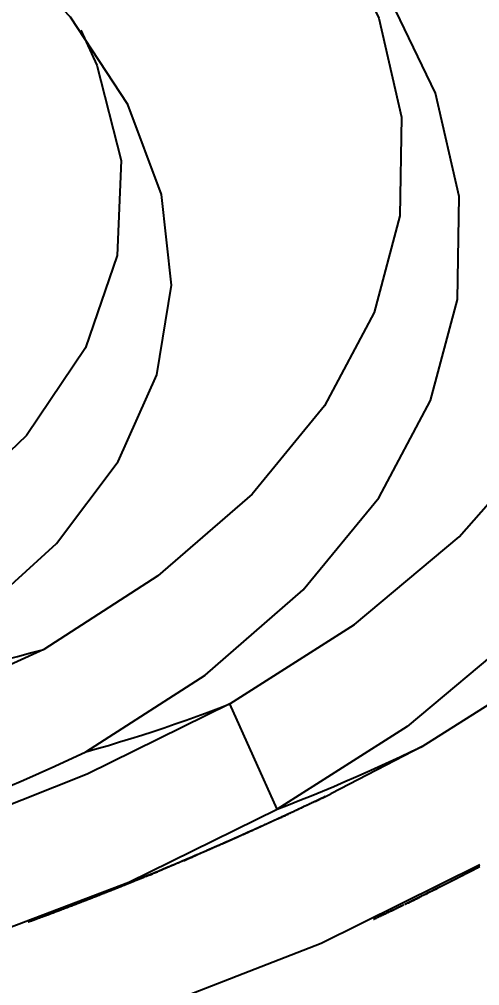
# Model space of a CAD drawing. Header units: millimetres. Extents: x 14 to 828, y 15 to 581.
# Drawn here: x 354.74 to 355.959, y 499.111 to 501.669 of the extents above; entities that cross this region are included whole.
import ezdxf

# ---------------------------------------------------------------- set-up
doc = ezdxf.new("R2010")
doc.units = ezdxf.units.MM
doc.header["$LTSCALE"] = 0.2
doc.layers.get('Defpoints').update_dxf_attribs({"color": 5})
doc.layers.add('1_シンボル', color=2, linetype='Continuous')
doc.layers.add('1_寸法', color=7, linetype='Continuous')
doc.styles.add('Dim', font='simplex.shx', dxfattribs={"width": 0.8, "bigfont": 'extfont2.shx'})
doc.dimstyles.new('1-1', dxfattribs={"dimtxt": 3, "dimasz": 0.75, "dimexe": 0, "dimexo": 1, "dimgap": 0.5, "dimtad": 1, "dimdec": 0, "dimtxsty": 'Dim', "dimblk": 'DOT', "dimcen": 2.5, "dimadec": 0, "dimazin": 0, "dimtfac": 1, "dimtdec": 0, "dimtix": 1, "dimtmove": 2, "dimatfit": 3, "dimldrblk": '引出', "dimfxl": 1, "dimlwd": -1, "dimlwe": -1, "dimarcsym": 0})

# ---------------------------------------------------------------- blocks, each defined once
blk = doc.blocks.new('_Dot')
at = {"color": 0, "linetype": 'ByBlock', "lineweight": -2}
blk.add_line((-0.5, 0), (-1, 0), dxfattribs=at)
at = {"color": 0, "linetype": 'ByBlock', "const_width": 0.5}
blk.add_lwpolyline([(-0.25, 0, 1), (0.25, 0, 1)], format="xyb", close=True, dxfattribs=at)
blk = doc.blocks.new('*D10')
at = {"layer": '1_寸法', "color": 0, "transparency": 16777216}
for p, q in [((354.6397, 526.9863), (382.6319, 526.9863)), ((382.6319, 526.2363), (382.6319, 496.8981)), ((366.5791, 496.1481), (382.6319, 496.1481))]:
    blk.add_line(p, q, dxfattribs=at)
at = {"layer": 'Defpoints', "color": 0, "transparency": 16777216}
for p in [(353.6397, 526.9863), (365.5791, 496.1481), (382.6319, 496.1481)]:
    blk.add_point(p, dxfattribs=at)
at = {"layer": '1_寸法', "color": 0, "transparency": 16777216, "xscale": 0.75, "yscale": 0.75, "zscale": 0.75}
for p, rotation in [((382.6319, 526.9863), 90), ((382.6319, 496.1481), 270)]:
    blk.add_blockref('_Dot', p, dxfattribs=dict(at, rotation=rotation))
at = {"layer": '1_寸法', "color": 0, "transparency": 16777216, "insert": (380.6319, 511.5672), "char_height": 3, "attachment_point": 5, "rotation": 90, "style": 'Dim'}
blk.add_mtext('118', dxfattribs=at)
blk = doc.blocks.new('引出')
at = {"color": 0, "linetype": 'ByBlock', "lineweight": -2}
for p, q in [((-3.8637, 1.0353), (0, 0)), ((0, 0), (-1, 0))]:
    blk.add_line(p, q, dxfattribs=at)

msp = doc.modelspace()

# ---------------------------------------------------------------- linework, layer by layer
at = {"layer": '1_シンボル', "color": 7}
for points in [[(354.342, 499.9005), (354.6172, 500.0803), (354.8388, 500.281), (355.0023, 500.4984), (355.1044, 500.7281), (355.1429, 500.9654), (355.1172, 501.2056), (355.0277, 501.4436), (354.8762, 501.6748), (354.6659, 501.8943), (354.401, 502.0977), (354.0869, 502.2809), (353.9094, 502.3655)], [(354.9165, 499.7296), (355.2321, 499.9331), (355.4922, 500.1587), (355.6924, 500.4025), (355.8292, 500.6603), (355.9004, 500.9277), (355.9047, 501.2002), (355.842, 501.4731), (355.7134, 501.7417), (355.521, 502.0014), (355.4426, 502.0859)], [(355.5255, 501.9963), (355.5686, 501.9291), (355.6919, 501.6718), (355.752, 501.4103), (355.7479, 501.1491), (355.6797, 500.8929), (355.5486, 500.6458), (355.3567, 500.4122), (355.1074, 500.196), (354.805, 500.0009)], [(354.9032, 501.6402), (354.9458, 501.5475), (355.0099, 501.2956), (354.9997, 501.0441), (354.9156, 500.7992), (354.7596, 500.5669), (354.5354, 500.3531), (354.2487, 500.1628)], [(349.3741, 499.4168), (349.8478, 499.2463), (350.3528, 499.1061), (350.8818, 498.9984), (351.427, 498.9246), (351.9806, 498.8858), (352.5343, 498.8827), (353.0802, 498.9151), (353.6102, 498.9828), (354.1167, 499.0846), (354.5923, 499.2192), (355.0301, 499.3844), (355.4235, 499.578), (355.2978, 499.8564), (355.6276, 500.0668), (355.9046, 500.2986), (356.1248, 500.5485)], [(356.0555, 500.0386), (355.767, 499.7971), (355.4235, 499.578), (355.4535, 499.5898), (355.4835, 499.6016), (355.5133, 499.6136), (355.5431, 499.6258), (355.5727, 499.6382), (355.6022, 499.6508), (355.6317, 499.6636), (355.6611, 499.6765), (355.6903, 499.6897), (355.7195, 499.7031), (355.7486, 499.7167), (355.7776, 499.7303), (355.8066, 499.744), (356.1615, 499.9683)], [(355.9593, 499.4306), (355.5393, 499.222), (355.0747, 499.0414), (354.5716, 498.8911), (354.0361, 498.773), (353.475, 498.6886), (352.8954, 498.6388), (352.3046, 498.6245), (351.71, 498.6456), (351.119, 498.702), (350.5391, 498.793), (349.9777, 498.9174), (349.4416, 499.0736), (348.9378, 499.2597), (348.4725, 499.4734), (348.6306, 499.785)], [(355.8066, 499.744), (355.5655, 499.6186)], [(355.5135, 499.5938), (355.5126, 499.5933), (355.5114, 499.5928), (355.5103, 499.5922), (355.5093, 499.5917), (355.5082, 499.5913), (355.5072, 499.5908), (355.5062, 499.5903), (355.5052, 499.5898), (355.5042, 499.5893), (355.5032, 499.5888), (355.5022, 499.5884), (355.5012, 499.5879), (355.5001, 499.5874), (355.4991, 499.5869), (355.4981, 499.5865), (355.4971, 499.586), (355.4961, 499.5855), (355.4951, 499.5851), (355.4942, 499.5846), (355.4932, 499.5841), (355.4922, 499.5837), (355.4912, 499.5832), (355.4902, 499.5827), (355.4892, 499.5823), (355.4882, 499.5818), (355.4872, 499.5813), (355.4862, 499.5809), (355.4852, 499.5804), (355.4842, 499.5799), (355.4832, 499.5795), (355.4822, 499.579), (355.4812, 499.5785), (355.4802, 499.5781), (355.4792, 499.5776), (355.4782, 499.5771), (355.4771, 499.5766), (355.4761, 499.5761), (355.475, 499.5756), (355.474, 499.5751)], [(355.5413, 499.607), (355.5394, 499.6061), (355.5384, 499.6057), (355.5375, 499.6052), (355.5365, 499.6047), (355.5356, 499.6043), (355.5347, 499.6038), (355.5338, 499.6034), (355.5328, 499.603), (355.5319, 499.6025), (355.531, 499.6021), (355.5301, 499.6016), (355.5292, 499.6012), (355.5282, 499.6008), (355.5273, 499.6003), (355.5264, 499.5999), (355.5255, 499.5994), (355.5246, 499.599), (355.5237, 499.5986), (355.5228, 499.5981), (355.5218, 499.5977), (355.5209, 499.5973), (355.52, 499.5968), (355.5191, 499.5964), (355.5182, 499.5959), (355.5172, 499.5955), (355.5163, 499.5951), (355.5154, 499.5946), (355.5144, 499.5942), (355.5135, 499.5937), (355.5125, 499.5933), (355.5116, 499.5928), (355.5106, 499.5924), (355.5096, 499.5919), (355.5087, 499.5914), (355.5077, 499.591), (355.5066, 499.5905), (355.5049, 499.5897)], [(355.55, 499.6111), (355.5457, 499.6091), (355.5305, 499.6018), (355.5176, 499.5957), (355.5146, 499.5943), (355.5137, 499.5939)], [(355.4636, 499.5703), (355.4626, 499.5698), (355.4615, 499.5693), (355.4604, 499.5688), (355.4593, 499.5683), (355.4583, 499.5678), (355.4572, 499.5673), (355.4562, 499.5668), (355.4551, 499.5663), (355.4541, 499.5659), (355.4531, 499.5654), (355.4521, 499.5649), (355.4511, 499.5644), (355.4501, 499.564), (355.4491, 499.5635), (355.4481, 499.5631), (355.4471, 499.5626), (355.4462, 499.5621), (355.4452, 499.5617), (355.4442, 499.5612), (355.4432, 499.5608), (355.4423, 499.5603), (355.4413, 499.5599), (355.4403, 499.5594), (355.4393, 499.559), (355.4383, 499.5585), (355.4374, 499.5581), (355.4364, 499.5576), (355.4354, 499.5572), (355.4344, 499.5567), (355.4334, 499.5562), (355.4324, 499.5558), (355.4314, 499.5553), (355.4304, 499.5549), (355.4294, 499.5544), (355.4284, 499.5539), (355.4274, 499.5535), (355.4264, 499.553), (355.4254, 499.5525), (355.4244, 499.5521), (355.4233, 499.5516), (355.4223, 499.5511)], [(355.4965, 499.5858), (355.494, 499.5846), (355.4914, 499.5834), (355.4889, 499.5822), (355.4864, 499.581), (355.484, 499.5798), (355.4816, 499.5787), (355.4793, 499.5776), (355.477, 499.5765), (355.4747, 499.5755), (355.4725, 499.5744), (355.4703, 499.5734), (355.4681, 499.5724), (355.4659, 499.5713), (355.4638, 499.5703), (355.4616, 499.5693), (355.4595, 499.5683), (355.4574, 499.5674), (355.4553, 499.5664), (355.4532, 499.5654), (355.451, 499.5644), (355.4489, 499.5634), (355.4468, 499.5624), (355.4446, 499.5614), (355.4424, 499.5604), (355.4402, 499.5594), (355.438, 499.5584), (355.4358, 499.5574), (355.4335, 499.5563), (355.4312, 499.5552), (355.4288, 499.5542), (355.4262, 499.553), (355.4282, 499.5539), (355.4305, 499.5549), (355.4328, 499.556), (355.4351, 499.5571), (355.4375, 499.5582), (355.4399, 499.5593), (355.4422, 499.5604), (355.4447, 499.5615), (355.4471, 499.5627), (355.4495, 499.5638), (355.452, 499.5649)], [(355.5039, 499.5892), (355.503, 499.5888), (355.502, 499.5883), (355.501, 499.5879), (355.5001, 499.5874), (355.4992, 499.587), (355.4983, 499.5866), (355.4974, 499.5861), (355.4965, 499.5857), (355.4947, 499.5848), (355.4929, 499.584), (355.4911, 499.5832), (355.4893, 499.5823), (355.4875, 499.5815), (355.4858, 499.5806), (355.484, 499.5798), (355.4822, 499.579), (355.4805, 499.5782), (355.4787, 499.5773), (355.4769, 499.5765), (355.4751, 499.5757), (355.4733, 499.5748), (355.4724, 499.5744), (355.4715, 499.574), (355.4706, 499.5735), (355.4696, 499.5731), (355.4687, 499.5727), (355.4677, 499.5722), (355.4668, 499.5718)], [(355.4055, 499.5434), (355.4045, 499.5429), (355.4032, 499.5423), (355.4019, 499.5417), (355.4006, 499.5411), (355.3993, 499.5406), (355.3981, 499.54), (355.3968, 499.5394), (355.3956, 499.5389), (355.3944, 499.5383), (355.3932, 499.5377), (355.392, 499.5372), (355.3908, 499.5366), (355.3896, 499.5361), (355.3884, 499.5356), (355.3873, 499.535), (355.3861, 499.5345), (355.3849, 499.534), (355.3837, 499.5334), (355.3825, 499.5329), (355.3814, 499.5323), (355.3802, 499.5318), (355.379, 499.5313), (355.3778, 499.5307), (355.3766, 499.5302), (355.3754, 499.5296), (355.3742, 499.5291), (355.373, 499.5285), (355.3718, 499.528), (355.3706, 499.5274), (355.3694, 499.5269), (355.3682, 499.5263), (355.3669, 499.5258), (355.3657, 499.5252), (355.3645, 499.5247), (355.3633, 499.5241), (355.362, 499.5236), (355.3608, 499.523), (355.3595, 499.5224), (355.3584, 499.5219)], [(355.4169, 499.5486), (355.4159, 499.5481), (355.4146, 499.5476), (355.4135, 499.547), (355.4123, 499.5465), (355.4111, 499.546), (355.41, 499.5454), (355.4089, 499.5449), (355.4077, 499.5444), (355.4066, 499.5439), (355.4055, 499.5434), (355.4045, 499.5429), (355.4034, 499.5424), (355.4023, 499.5419), (355.4012, 499.5414), (355.4002, 499.5409), (355.3991, 499.5405), (355.3981, 499.54), (355.397, 499.5395), (355.396, 499.539), (355.3949, 499.5385), (355.3939, 499.5381), (355.3928, 499.5376), (355.3918, 499.5371), (355.3908, 499.5366), (355.3897, 499.5362), (355.3886, 499.5357), (355.3876, 499.5352), (355.3865, 499.5347), (355.3855, 499.5342), (355.3844, 499.5337), (355.3833, 499.5332), (355.3822, 499.5327), (355.3811, 499.5323), (355.38, 499.5318), (355.3789, 499.5312), (355.3777, 499.5307), (355.3767, 499.5302)], [(355.4478, 499.5629), (355.4, 499.5409), (355.3836, 499.5334), (355.3812, 499.5323)], [(355.452, 499.5649), (355.451, 499.5644), (355.45, 499.564), (355.449, 499.5635), (355.448, 499.563), (355.4471, 499.5626), (355.4461, 499.5621), (355.4451, 499.5617), (355.4442, 499.5612), (355.4432, 499.5608), (355.4423, 499.5603), (355.4413, 499.5599), (355.4404, 499.5595), (355.4395, 499.559), (355.4385, 499.5586), (355.4376, 499.5582), (355.4367, 499.5577), (355.4357, 499.5573), (355.4348, 499.5569), (355.4339, 499.5565), (355.433, 499.556), (355.432, 499.5556), (355.4311, 499.5552), (355.4302, 499.5547), (355.4293, 499.5543), (355.4283, 499.5539), (355.4274, 499.5535), (355.4265, 499.553), (355.4256, 499.5526), (355.4246, 499.5522), (355.4237, 499.5517), (355.4228, 499.5513), (355.4218, 499.5509), (355.4209, 499.5504), (355.4199, 499.55), (355.4189, 499.5496), (355.418, 499.5491), (355.417, 499.5487), (355.416, 499.5482), (355.415, 499.5477)], [(355.3484, 499.5175), (355.3466, 499.5167), (355.3447, 499.5158), (355.3429, 499.515), (355.3411, 499.5142), (355.3394, 499.5134), (355.3377, 499.5126), (355.336, 499.5119), (355.3344, 499.5111), (355.3328, 499.5104), (355.3311, 499.5097), (355.3295, 499.5089), (355.3278, 499.5082), (355.3262, 499.5074), (355.3245, 499.5067), (355.3228, 499.5059), (355.3211, 499.5052), (355.3194, 499.5044), (355.3177, 499.5036), (355.3159, 499.5029), (355.3142, 499.5021), (355.3125, 499.5013), (355.3107, 499.5005), (355.309, 499.4998), (355.3072, 499.499), (355.3055, 499.4982), (355.3037, 499.4974), (355.302, 499.4966), (355.3002, 499.4959), (355.2984, 499.4951), (355.2967, 499.4943), (355.2949, 499.4935), (355.2931, 499.4927), (355.2914, 499.492), (355.2896, 499.4912), (355.2878, 499.4904), (355.286, 499.4896), (355.2842, 499.4888), (355.2823, 499.488), (355.2805, 499.4872)], [(355.3549, 499.5204), (355.3528, 499.5195), (355.3507, 499.5185), (355.3487, 499.5176), (355.3466, 499.5166), (355.3446, 499.5157), (355.3427, 499.5148), (355.3407, 499.514), (355.3388, 499.5131), (355.3369, 499.5122), (355.335, 499.5114), (355.3332, 499.5106), (355.3313, 499.5097), (355.3295, 499.5089), (355.3277, 499.5081), (355.3259, 499.5073), (355.3241, 499.5065), (355.3223, 499.5057), (355.3205, 499.5049), (355.3187, 499.5041), (355.317, 499.5033), (355.3152, 499.5025), (355.3134, 499.5017), (355.3116, 499.5009), (355.3098, 499.5001), (355.308, 499.4993), (355.3062, 499.4985), (355.3043, 499.4977), (355.3025, 499.4969), (355.3006, 499.4961), (355.2988, 499.4953), (355.2969, 499.4944), (355.295, 499.4936), (355.2931, 499.4928), (355.2912, 499.4919), (355.2893, 499.4911), (355.2873, 499.4902), (355.2854, 499.4894), (355.2834, 499.4885), (355.2814, 499.4877)], [(355.3637, 499.5243), (355.3624, 499.5237), (355.361, 499.5231), (355.3596, 499.5225), (355.3581, 499.5218), (355.3567, 499.5212), (355.3553, 499.5205), (355.354, 499.5199), (355.3526, 499.5193), (355.3512, 499.5187), (355.3499, 499.5181), (355.3485, 499.5175), (355.3472, 499.5168), (355.3458, 499.5162), (355.3445, 499.5156), (355.3432, 499.515), (355.3418, 499.5144), (355.3405, 499.5138), (355.3392, 499.5133), (355.3379, 499.5127), (355.3365, 499.5121), (355.3352, 499.5115), (355.3339, 499.5109), (355.3326, 499.5103), (355.3312, 499.5097), (355.3299, 499.5091), (355.3286, 499.5085), (355.3272, 499.5079), (355.3259, 499.5073), (355.3245, 499.5067), (355.3232, 499.5061), (355.3218, 499.5055), (355.3204, 499.5049), (355.3191, 499.5043), (355.3177, 499.5037), (355.3163, 499.5031), (355.3149, 499.5024), (355.3136, 499.5019)], [(355.397, 499.5395), (355.3951, 499.5387), (355.3933, 499.5378), (355.3916, 499.537), (355.3899, 499.5363), (355.3883, 499.5355), (355.3866, 499.5348), (355.385, 499.534), (355.3833, 499.5332), (355.3816, 499.5325), (355.38, 499.5317), (355.3783, 499.5309), (355.3766, 499.5302), (355.3749, 499.5294), (355.3733, 499.5286), (355.3716, 499.5279), (355.3699, 499.5271), (355.3682, 499.5264), (355.3665, 499.5256), (355.3649, 499.5248), (355.3632, 499.5241), (355.3615, 499.5233), (355.3598, 499.5226), (355.3582, 499.5218), (355.3565, 499.521), (355.3548, 499.5203), (355.3531, 499.5195), (355.3515, 499.5188), (355.3498, 499.518), (355.3481, 499.5173), (355.3464, 499.5165), (355.3447, 499.5158), (355.3431, 499.515), (355.3414, 499.5143), (355.3397, 499.5135), (355.338, 499.5127), (355.3362, 499.512), (355.3345, 499.5112), (355.3328, 499.5104), (355.331, 499.5096), (355.3292, 499.5088), (355.3274, 499.508)], [(355.3155, 499.5027), (355.3133, 499.5017), (355.3112, 499.5008), (355.3091, 499.4998), (355.307, 499.4989), (355.305, 499.498), (355.3031, 499.4971), (355.3011, 499.4963), (355.2991, 499.4954), (355.2971, 499.4945), (355.2952, 499.4936), (355.2932, 499.4927), (355.2912, 499.4919), (355.2892, 499.491), (355.2872, 499.4901), (355.2853, 499.4892), (355.2833, 499.4884), (355.2813, 499.4875), (355.2793, 499.4866), (355.2773, 499.4857), (355.2753, 499.4849), (355.2733, 499.484), (355.2713, 499.4831), (355.2693, 499.4822), (355.2673, 499.4814), (355.2653, 499.4805), (355.2633, 499.4796), (355.2613, 499.4787), (355.2593, 499.4779), (355.2573, 499.477), (355.2553, 499.4761), (355.2532, 499.4752), (355.2512, 499.4744), (355.2492, 499.4735), (355.2472, 499.4726), (355.2452, 499.4717), (355.2431, 499.4709), (355.2411, 499.47), (355.239, 499.4691), (355.2368, 499.4682)], [(355.3043, 499.4977), (355.303, 499.4972), (355.3017, 499.4966), (355.3004, 499.496), (355.2992, 499.4955), (355.298, 499.4949), (355.2968, 499.4944), (355.2956, 499.4939), (355.2945, 499.4934), (355.2933, 499.4928), (355.2921, 499.4923), (355.291, 499.4918), (355.2898, 499.4913), (355.2886, 499.4908), (355.2874, 499.4902), (355.2863, 499.4897), (355.2851, 499.4892), (355.2839, 499.4887), (355.2827, 499.4881), (355.2815, 499.4876), (355.2803, 499.4871), (355.2791, 499.4865), (355.2779, 499.486), (355.2767, 499.4855), (355.2755, 499.4849), (355.2743, 499.4844), (355.2731, 499.4839), (355.2719, 499.4834), (355.2706, 499.4828), (355.2694, 499.4823), (355.2682, 499.4817), (355.267, 499.4812), (355.2658, 499.4807), (355.2646, 499.4801), (355.2633, 499.4796), (355.2621, 499.4791), (355.2608, 499.4785), (355.2595, 499.478), (355.2582, 499.4774), (355.257, 499.4768)], [(355.2484, 499.4732), (355.2461, 499.4721), (355.2438, 499.4711), (355.2415, 499.4701), (355.2393, 499.4692), (355.2371, 499.4682), (355.2349, 499.4672), (355.2327, 499.4663), (355.2306, 499.4653), (355.2284, 499.4644), (355.2262, 499.4634), (355.224, 499.4625), (355.2219, 499.4615), (355.2197, 499.4606), (355.2175, 499.4597), (355.2153, 499.4587), (355.2132, 499.4578), (355.211, 499.4568), (355.2088, 499.4559), (355.2066, 499.455), (355.2044, 499.454), (355.2022, 499.4531), (355.2001, 499.4522), (355.1979, 499.4512), (355.1957, 499.4503), (355.1935, 499.4493), (355.1912, 499.4484), (355.189, 499.4474), (355.1868, 499.4465), (355.1846, 499.4455), (355.1823, 499.4446), (355.1801, 499.4436), (355.1778, 499.4427), (355.1757, 499.4418), (355.1774, 499.4425), (355.1791, 499.4432), (355.1809, 499.444), (355.1828, 499.4448), (355.1847, 499.4456), (355.1867, 499.4464), (355.1887, 499.4473), (355.1909, 499.4482), (355.193, 499.4491), (355.1953, 499.4501), (355.1976, 499.4511), (355.2001, 499.4522), (355.2025, 499.4532), (355.2051, 499.4544), (355.2077, 499.4555)], [(355.2561, 499.4765), (355.255, 499.476), (355.2539, 499.4755), (355.2527, 499.475), (355.2516, 499.4745), (355.2505, 499.474), (355.2494, 499.4735), (355.2484, 499.4731), (355.2473, 499.4726), (355.2462, 499.4721), (355.2451, 499.4716), (355.244, 499.4712), (355.243, 499.4707), (355.2419, 499.4702), (355.2408, 499.4698), (355.2398, 499.4693), (355.2387, 499.4689), (355.2377, 499.4684), (355.2366, 499.4679), (355.2355, 499.4675), (355.2345, 499.467), (355.2334, 499.4666), (355.2324, 499.4661), (355.2313, 499.4656), (355.2302, 499.4652), (355.2292, 499.4647), (355.2281, 499.4642), (355.227, 499.4638), (355.2259, 499.4633), (355.2249, 499.4629), (355.2238, 499.4624), (355.2227, 499.4619), (355.2216, 499.4614), (355.2205, 499.461), (355.2194, 499.4605), (355.2183, 499.46), (355.2171, 499.4595), (355.216, 499.459), (355.2148, 499.4585), (355.2137, 499.4581)], [(355.2627, 499.4793), (355.2618, 499.4789), (355.2607, 499.4785), (355.2597, 499.478), (355.2586, 499.4776), (355.2576, 499.4771), (355.2567, 499.4767), (355.2557, 499.4762), (355.2547, 499.4758), (355.2537, 499.4754), (355.2527, 499.475), (355.2517, 499.4745), (355.2508, 499.4741), (355.2498, 499.4737), (355.2488, 499.4733), (355.2479, 499.4728), (355.2469, 499.4724), (355.2459, 499.472), (355.245, 499.4716), (355.244, 499.4712), (355.2431, 499.4708), (355.2421, 499.4703), (355.2412, 499.4699), (355.2402, 499.4695), (355.2393, 499.4691), (355.2383, 499.4687), (355.2373, 499.4683), (355.2364, 499.4679), (355.2354, 499.4674), (355.2345, 499.467), (355.2335, 499.4666), (355.2325, 499.4662), (355.2316, 499.4658), (355.2306, 499.4653), (355.2296, 499.4649), (355.2286, 499.4645), (355.2276, 499.4641), (355.2266, 499.4636), (355.2256, 499.4632), (355.2246, 499.4627)], [(355.2681, 499.4817), (355.2667, 499.4811), (355.2657, 499.4806), (355.2647, 499.4802), (355.2637, 499.4798), (355.2627, 499.4793), (355.2617, 499.4789), (355.2607, 499.4785), (355.2597, 499.478), (355.2587, 499.4776), (355.2577, 499.4771)], [(355.2026, 499.4533), (355.2006, 499.4525), (355.1988, 499.4517), (355.1969, 499.4509), (355.1951, 499.4501), (355.1932, 499.4493), (355.1914, 499.4485), (355.1896, 499.4477), (355.1878, 499.4469), (355.186, 499.4462), (355.1842, 499.4454), (355.1824, 499.4446), (355.1806, 499.4439), (355.1788, 499.4431), (355.177, 499.4423), (355.1753, 499.4416), (355.1735, 499.4408), (355.1717, 499.44), (355.1699, 499.4393), (355.1681, 499.4385), (355.1663, 499.4377), (355.1645, 499.437), (355.1627, 499.4362), (355.1609, 499.4354), (355.1591, 499.4347), (355.1573, 499.4339), (355.1555, 499.4332), (355.1537, 499.4324), (355.1518, 499.4316), (355.15, 499.4309), (355.1482, 499.4301), (355.1464, 499.4293), (355.1446, 499.4286), (355.1427, 499.4278), (355.1409, 499.427), (355.1391, 499.4263), (355.1372, 499.4255), (355.1354, 499.4247), (355.1335, 499.424), (355.1317, 499.4232), (355.1298, 499.4224), (355.1279, 499.4216), (355.126, 499.4208), (355.124, 499.42)], [(355.213, 499.4578), (355.2107, 499.4568), (355.2085, 499.4558), (355.2063, 499.4549), (355.2042, 499.454), (355.2021, 499.453), (355.1999, 499.4521), (355.1978, 499.4512), (355.1957, 499.4503), (355.1936, 499.4494), (355.1914, 499.4485), (355.1893, 499.4476), (355.1872, 499.4466), (355.1851, 499.4457), (355.183, 499.4448), (355.1809, 499.4439), (355.1788, 499.443), (355.1767, 499.4421), (355.1745, 499.4412), (355.1725, 499.4403), (355.1704, 499.4395), (355.1683, 499.4386), (355.1662, 499.4377), (355.1641, 499.4368), (355.162, 499.4359), (355.1599, 499.435), (355.1578, 499.4341), (355.1557, 499.4332), (355.1536, 499.4324), (355.1514, 499.4315), (355.1493, 499.4306), (355.1472, 499.4297), (355.1451, 499.4288), (355.1429, 499.4279), (355.1408, 499.427), (355.1387, 499.4261), (355.1365, 499.4252), (355.1343, 499.4243), (355.1321, 499.4234), (355.1299, 499.4225)], [(355.212, 499.4573), (355.2109, 499.4568), (355.2098, 499.4564), (355.2087, 499.4559), (355.2076, 499.4554), (355.2066, 499.455), (355.2055, 499.4545), (355.2045, 499.4541), (355.2034, 499.4536), (355.2024, 499.4532), (355.2014, 499.4527), (355.2003, 499.4523), (355.1993, 499.4518), (355.1983, 499.4514), (355.1973, 499.451), (355.1962, 499.4505), (355.1952, 499.4501), (355.1942, 499.4496), (355.1931, 499.4492), (355.1921, 499.4487), (355.1911, 499.4483), (355.19, 499.4479), (355.189, 499.4474), (355.188, 499.447), (355.1869, 499.4465), (355.1859, 499.4461), (355.1848, 499.4456), (355.1838, 499.4452), (355.1827, 499.4447), (355.1817, 499.4443), (355.1806, 499.4438), (355.1795, 499.4434), (355.1785, 499.4429), (355.1774, 499.4425), (355.1763, 499.442), (355.1752, 499.4416), (355.1741, 499.4411), (355.173, 499.4406)], [(355.2241, 499.4625), (355.2228, 499.462), (355.2219, 499.4616), (355.2209, 499.4612), (355.2196, 499.4606), (355.2182, 499.46), (355.2169, 499.4594), (355.2156, 499.4589), (355.2143, 499.4583), (355.213, 499.4577), (355.2117, 499.4572), (355.2104, 499.4566), (355.209, 499.456), (355.2077, 499.4555)], [(355.1086, 499.4135), (355.1076, 499.4131), (355.1063, 499.4125), (355.105, 499.412), (355.1037, 499.4115), (355.1025, 499.4109), (355.1012, 499.4104), (355.1, 499.4099), (355.0988, 499.4094), (355.0976, 499.4089), (355.0964, 499.4084), (355.0952, 499.4079), (355.094, 499.4074), (355.0928, 499.4069), (355.0916, 499.4064), (355.0904, 499.406), (355.0892, 499.4055), (355.088, 499.405), (355.0868, 499.4045), (355.0856, 499.404), (355.0844, 499.4035), (355.0832, 499.403), (355.082, 499.4025), (355.0808, 499.402), (355.0796, 499.4015), (355.0784, 499.401), (355.0772, 499.4005), (355.076, 499.4), (355.0747, 499.3995), (355.0735, 499.399), (355.0723, 499.3985), (355.071, 499.398), (355.0698, 499.3975), (355.0685, 499.397), (355.0672, 499.3964), (355.066, 499.3959), (355.0647, 499.3954), (355.0635, 499.3949)], [(355.1525, 499.4319), (355.1501, 499.4309), (355.1478, 499.43), (355.1456, 499.429), (355.1433, 499.4281), (355.1411, 499.4271), (355.1389, 499.4262), (355.1367, 499.4252), (355.1345, 499.4243), (355.1322, 499.4234), (355.13, 499.4224), (355.1278, 499.4215), (355.1256, 499.4206), (355.1234, 499.4197), (355.1212, 499.4188), (355.119, 499.4178), (355.1168, 499.4169), (355.1146, 499.416), (355.1125, 499.4151), (355.1103, 499.4142), (355.1081, 499.4133), (355.1059, 499.4124), (355.1037, 499.4114), (355.1015, 499.4105), (355.0992, 499.4096), (355.097, 499.4087), (355.0948, 499.4078), (355.0926, 499.4069), (355.0904, 499.406), (355.0881, 499.405), (355.0859, 499.4041), (355.0836, 499.4032), (355.0813, 499.4023), (355.079, 499.4013), (355.0773, 499.4006), (355.0792, 499.4014), (355.081, 499.4021), (355.0829, 499.4029), (355.0849, 499.4037), (355.0869, 499.4045), (355.089, 499.4054), (355.0911, 499.4063), (355.0933, 499.4072), (355.0957, 499.4081), (355.0981, 499.4092), (355.1006, 499.4102), (355.1032, 499.4113), (355.1058, 499.4124), (355.1084, 499.4135)], [(355.1161, 499.4166), (355.1151, 499.4162), (355.114, 499.4158), (355.1129, 499.4153), (355.1118, 499.4148), (355.1107, 499.4144), (355.1095, 499.4139), (355.1085, 499.4134)], [(355.1549, 499.4329), (355.1538, 499.4325), (355.1527, 499.432), (355.1517, 499.4316), (355.1506, 499.4311), (355.1496, 499.4307), (355.1485, 499.4302), (355.1475, 499.4298), (355.1465, 499.4294), (355.1454, 499.4289), (355.1444, 499.4285), (355.1434, 499.4281), (355.1424, 499.4276), (355.1414, 499.4272), (355.1404, 499.4268), (355.1393, 499.4264), (355.1383, 499.4259), (355.1373, 499.4255), (355.1363, 499.4251), (355.1353, 499.4247), (355.1343, 499.4242), (355.1333, 499.4238), (355.1323, 499.4234), (355.1313, 499.423), (355.1303, 499.4225), (355.1293, 499.4221), (355.1282, 499.4217), (355.1272, 499.4213), (355.1262, 499.4209), (355.1252, 499.4204), (355.1242, 499.42), (355.1232, 499.4196), (355.1221, 499.4191), (355.1211, 499.4187), (355.1201, 499.4183), (355.119, 499.4179), (355.118, 499.4174), (355.1169, 499.417), (355.1158, 499.4165), (355.1148, 499.4161)], [(355.1665, 499.4378), (355.1654, 499.4374), (355.1641, 499.4368), (355.1629, 499.4363), (355.1617, 499.4358), (355.1605, 499.4353), (355.1594, 499.4348), (355.1582, 499.4343), (355.1571, 499.4338), (355.1559, 499.4334), (355.1548, 499.4329), (355.1536, 499.4324), (355.1525, 499.4319), (355.1513, 499.4314), (355.1502, 499.4309), (355.1491, 499.4305), (355.1479, 499.43), (355.1468, 499.4295), (355.1457, 499.429), (355.1446, 499.4286), (355.1434, 499.4281), (355.1423, 499.4276), (355.1412, 499.4271), (355.1401, 499.4267), (355.139, 499.4262), (355.1379, 499.4257), (355.1367, 499.4253), (355.1356, 499.4248), (355.1345, 499.4243), (355.1334, 499.4239), (355.1323, 499.4234), (355.1312, 499.4229), (355.13, 499.4225), (355.1289, 499.422), (355.1278, 499.4215), (355.1266, 499.421), (355.1255, 499.4205), (355.1243, 499.4201), (355.1231, 499.4196), (355.1219, 499.4191)], [(355.9437, 499.4174), (355.9425, 499.4167), (355.9413, 499.4161), (355.94, 499.4154), (355.9388, 499.4148), (355.9377, 499.4142), (355.9366, 499.4136), (355.9355, 499.4131), (355.9344, 499.4125), (355.9333, 499.412), (355.9322, 499.4114), (355.9312, 499.4109), (355.9302, 499.4104), (355.9291, 499.4098), (355.9281, 499.4093), (355.9271, 499.4088), (355.9261, 499.4082), (355.925, 499.4077), (355.924, 499.4072), (355.9229, 499.4066), (355.9218, 499.4061), (355.9207, 499.4055), (355.9197, 499.405), (355.9186, 499.4044), (355.9175, 499.4038), (355.9163, 499.4033), (355.9152, 499.4027), (355.9141, 499.4021), (355.913, 499.4015), (355.9118, 499.401), (355.9107, 499.4004), (355.9095, 499.3998), (355.9084, 499.3992), (355.9072, 499.3986), (355.9061, 499.398), (355.9049, 499.3974), (355.9037, 499.3968), (355.9025, 499.3962)], [(355.9554, 499.4234), (355.9533, 499.4222), (355.9511, 499.4211), (355.9491, 499.4201), (355.947, 499.419), (355.9451, 499.418), (355.9431, 499.417), (355.9411, 499.4159), (355.9391, 499.4149), (355.9371, 499.4139), (355.9351, 499.4129), (355.9332, 499.4119), (355.9312, 499.4109), (355.9292, 499.4099), (355.9273, 499.4089), (355.9253, 499.4078), (355.9233, 499.4068), (355.9213, 499.4058), (355.9194, 499.4048), (355.9174, 499.4038), (355.9155, 499.4028), (355.9135, 499.4018), (355.9115, 499.4008), (355.9096, 499.3998)], [(355.9581, 499.4247), (355.9565, 499.4239), (355.9555, 499.4234), (355.9546, 499.4229), (355.9528, 499.422), (355.9511, 499.4211), (355.9494, 499.4202), (355.9477, 499.4193), (355.946, 499.4185), (355.9443, 499.4176), (355.9426, 499.4167), (355.941, 499.4159), (355.9393, 499.415), (355.9376, 499.4142), (355.9359, 499.4133), (355.9343, 499.4124), (355.9326, 499.4116), (355.9309, 499.4107), (355.9292, 499.4098), (355.9274, 499.4089), (355.9265, 499.4085), (355.9247, 499.4076)], [(355.9598, 499.4256), (355.9588, 499.4251), (355.9579, 499.4246), (355.9569, 499.4241), (355.9559, 499.4236), (355.9548, 499.423), (355.953, 499.4221)], [(355.067, 499.3964), (355.0657, 499.3958), (355.0643, 499.3952), (355.0629, 499.3946), (355.0615, 499.3941), (355.0601, 499.3935), (355.0587, 499.3929), (355.0574, 499.3924), (355.0561, 499.3918), (355.0547, 499.3913), (355.0534, 499.3908), (355.0521, 499.3902), (355.0508, 499.3897), (355.0496, 499.3892), (355.0483, 499.3887), (355.047, 499.3881), (355.0457, 499.3876), (355.0445, 499.3871), (355.0432, 499.3866), (355.0419, 499.3861), (355.0407, 499.3856), (355.0394, 499.385), (355.0381, 499.3845), (355.0369, 499.384), (355.0356, 499.3835), (355.0343, 499.383), (355.033, 499.3825), (355.0317, 499.3819), (355.0304, 499.3814), (355.0291, 499.3809), (355.0278, 499.3803), (355.0264, 499.3798), (355.0251, 499.3793), (355.0237, 499.3787), (355.0224, 499.3782), (355.021, 499.3776), (355.0196, 499.377), (355.0184, 499.3766)], [(355.1008, 499.4103), (355.0987, 499.4095), (355.0966, 499.4086), (355.0946, 499.4078), (355.0926, 499.4069), (355.0906, 499.4061), (355.0887, 499.4053), (355.0867, 499.4045), (355.0847, 499.4036), (355.0827, 499.4028), (355.0808, 499.402), (355.0788, 499.4012), (355.0768, 499.4004), (355.0748, 499.3995), (355.0729, 499.3987), (355.0709, 499.3979), (355.0689, 499.3971), (355.067, 499.3963), (355.065, 499.3955), (355.063, 499.3947), (355.0611, 499.3939), (355.0591, 499.3931), (355.0571, 499.3923), (355.0551, 499.3915), (355.0532, 499.3907), (355.0512, 499.3898), (355.0492, 499.389), (355.0472, 499.3882), (355.0453, 499.3874), (355.0433, 499.3866), (355.0413, 499.3858), (355.0393, 499.385), (355.0373, 499.3842), (355.0353, 499.3834), (355.0333, 499.3826), (355.0313, 499.3818), (355.0293, 499.381), (355.0273, 499.3802), (355.0253, 499.3794), (355.0232, 499.3785), (355.0211, 499.3777), (355.019, 499.3768)], [(355.106, 499.4125), (355.1036, 499.4115), (355.1013, 499.4105), (355.099, 499.4095), (355.0967, 499.4086), (355.0945, 499.4077), (355.0922, 499.4067), (355.09, 499.4058), (355.0878, 499.4049), (355.0856, 499.4039), (355.0833, 499.403), (355.0811, 499.4021), (355.0789, 499.4012), (355.0767, 499.4003), (355.0745, 499.3994), (355.0723, 499.3985), (355.07, 499.3976), (355.0678, 499.3966), (355.0656, 499.3957), (355.0634, 499.3948), (355.0611, 499.3939), (355.0589, 499.393), (355.0567, 499.3921), (355.0544, 499.3912), (355.0522, 499.3903), (355.0499, 499.3894)], [(355.8987, 499.3943), (355.8969, 499.3934), (355.896, 499.3929), (355.8951, 499.3925), (355.8942, 499.392), (355.8924, 499.3911), (355.8907, 499.3902), (355.8889, 499.3893), (355.8872, 499.3884), (355.8855, 499.3876), (355.8837, 499.3867), (355.882, 499.3858), (355.8803, 499.3849), (355.8786, 499.3841), (355.8768, 499.3832), (355.8751, 499.3823), (355.8734, 499.3814), (355.8716, 499.3806), (355.8698, 499.3797), (355.8689, 499.3792), (355.868, 499.3787), (355.8671, 499.3783), (355.8662, 499.3778), (355.8652, 499.3773), (355.8643, 499.3769), (355.8625, 499.376)], [(355.9096, 499.3998), (355.9086, 499.3993), (355.9072, 499.3986), (355.9058, 499.3979), (355.9045, 499.3972), (355.9032, 499.3965), (355.9019, 499.3959), (355.9006, 499.3952), (355.8993, 499.3946), (355.8981, 499.3939), (355.8968, 499.3933), (355.8956, 499.3927), (355.8943, 499.3921), (355.8931, 499.3914), (355.8919, 499.3908), (355.8906, 499.3902), (355.8894, 499.3895), (355.8881, 499.3889), (355.8868, 499.3883), (355.8856, 499.3876), (355.8843, 499.387), (355.883, 499.3863), (355.8817, 499.3857), (355.8804, 499.385)], [(355.0122, 499.3741), (355.011, 499.3736), (355.0096, 499.373), (355.0082, 499.3725), (355.0069, 499.3719), (355.0056, 499.3714), (355.0043, 499.3709), (355.003, 499.3704), (355.0017, 499.3698), (355.0004, 499.3693), (354.9991, 499.3688), (354.9979, 499.3683), (354.9966, 499.3678), (354.9953, 499.3673), (354.9941, 499.3668), (354.9928, 499.3663), (354.9915, 499.3658), (354.9903, 499.3653), (354.989, 499.3648), (354.9878, 499.3643), (354.9865, 499.3638), (354.9852, 499.3633), (354.984, 499.3627), (354.9827, 499.3622), (354.9814, 499.3617), (354.9802, 499.3612), (354.9789, 499.3607), (354.9776, 499.3602), (354.9763, 499.3597), (354.975, 499.3592), (354.9738, 499.3587), (354.9725, 499.3582), (354.9712, 499.3577), (354.9699, 499.3572), (354.9685, 499.3566), (354.9672, 499.3561), (354.9658, 499.3555), (354.9647, 499.3551)], [(355.0433, 499.3867), (355.0415, 499.3859), (355.0395, 499.3851), (355.0376, 499.3844), (355.0357, 499.3836), (355.0339, 499.3828), (355.032, 499.3821), (355.0302, 499.3813), (355.0284, 499.3806), (355.0266, 499.3799), (355.0248, 499.3791), (355.023, 499.3784), (355.0213, 499.3777), (355.0195, 499.377), (355.0177, 499.3763), (355.016, 499.3756), (355.0142, 499.3749), (355.0125, 499.3742), (355.0107, 499.3735), (355.009, 499.3727), (355.0072, 499.372), (355.0054, 499.3713), (355.0037, 499.3706), (355.0019, 499.3699), (355.0001, 499.3692), (354.9983, 499.3685), (354.9965, 499.3678), (354.9947, 499.367), (354.9929, 499.3663), (354.9911, 499.3656), (354.9893, 499.3649), (354.9875, 499.3642), (354.9857, 499.3635), (354.9839, 499.3627), (354.9821, 499.362), (354.9802, 499.3613), (354.9784, 499.3606), (354.9766, 499.3598), (354.9747, 499.3591), (354.9728, 499.3584)], [(355.0214, 499.3778), (355.0204, 499.3774), (355.0192, 499.3769), (355.0181, 499.3764), (355.0169, 499.376), (355.0158, 499.3755), (355.0147, 499.3751), (355.0135, 499.3746), (355.0126, 499.3742)], [(355.8373, 499.3634), (355.8389, 499.3642), (355.8405, 499.365), (355.8421, 499.3658), (355.8435, 499.3665), (355.8448, 499.3671), (355.846, 499.3677), (355.8475, 499.3685), (355.8466, 499.368), (355.8453, 499.3673), (355.8437, 499.3665), (355.8418, 499.3656), (355.8397, 499.3645), (355.8375, 499.3634), (355.8353, 499.3623), (355.833, 499.3612), (355.8308, 499.3601), (355.8288, 499.3591), (355.8268, 499.3581), (355.8249, 499.3571), (355.823, 499.3562), (355.8211, 499.3553), (355.8192, 499.3543), (355.8171, 499.3532), (355.815, 499.3522), (355.8161, 499.3527), (355.8172, 499.3533), (355.8183, 499.3539), (355.8196, 499.3545), (355.8209, 499.3551), (355.8221, 499.3558), (355.8212, 499.3553), (355.8192, 499.3543), (355.8172, 499.3533), (355.8153, 499.3524), (355.8134, 499.3514), (355.8114, 499.3504), (355.8093, 499.3494), (355.8073, 499.3484), (355.8052, 499.3473), (355.8031, 499.3463), (355.8009, 499.3452), (355.7987, 499.3442), (355.7966, 499.3431), (355.7943, 499.342), (355.7921, 499.3409), (355.7899, 499.3398), (355.7877, 499.3387), (355.7854, 499.3376), (355.7832, 499.3365)], [(355.8548, 499.3721), (355.8149, 499.3521)], [(355.8624, 499.3759), (355.841, 499.3652)], [(354.9517, 499.35), (354.9504, 499.3495), (354.9491, 499.349), (354.9479, 499.3485), (354.9466, 499.348), (354.9454, 499.3475), (354.9442, 499.347), (354.9429, 499.3466), (354.9417, 499.3461), (354.9405, 499.3456), (354.9393, 499.3451), (354.9381, 499.3446), (354.9369, 499.3442), (354.9357, 499.3437), (354.9344, 499.3432), (354.9332, 499.3427), (354.932, 499.3423), (354.9308, 499.3418), (354.9296, 499.3413), (354.9284, 499.3409), (354.9272, 499.3404), (354.926, 499.3399), (354.9248, 499.3394), (354.9236, 499.339), (354.9224, 499.3385), (354.9211, 499.338), (354.9199, 499.3375), (354.9187, 499.3371), (354.9175, 499.3366), (354.9163, 499.3361), (354.9151, 499.3356), (354.9138, 499.3352), (354.9126, 499.3347), (354.9114, 499.3342), (354.9101, 499.3337), (354.9089, 499.3333), (354.9076, 499.3328), (354.9064, 499.3323), (354.9051, 499.3318), (354.9038, 499.3313), (354.9025, 499.3308), (354.9013, 499.3303)], [(354.9579, 499.3524), (354.9566, 499.3519), (354.9553, 499.3514), (354.9541, 499.351), (354.9529, 499.3505), (354.9516, 499.35), (354.9504, 499.3495), (354.9492, 499.349), (354.948, 499.3485), (354.9468, 499.3481), (354.9456, 499.3476), (354.9444, 499.3471), (354.9432, 499.3467), (354.942, 499.3462), (354.9408, 499.3457), (354.9396, 499.3452), (354.9384, 499.3448), (354.9372, 499.3443), (354.936, 499.3438), (354.9348, 499.3434), (354.9337, 499.3429), (354.9325, 499.3424), (354.9313, 499.342), (354.9301, 499.3415), (354.9289, 499.341), (354.9277, 499.3406), (354.9265, 499.3401), (354.9253, 499.3397), (354.9241, 499.3392), (354.9229, 499.3387), (354.9217, 499.3383), (354.9205, 499.3378), (354.9193, 499.3373), (354.9181, 499.3368), (354.9169, 499.3364), (354.9157, 499.3359), (354.9144, 499.3354), (354.9132, 499.3349), (354.912, 499.3345), (354.9107, 499.334), (354.9094, 499.3335), (354.9082, 499.333)], [(354.9645, 499.355), (354.9632, 499.3545), (354.9618, 499.354), (354.9605, 499.3535), (354.9592, 499.3529), (354.9578, 499.3524), (354.9565, 499.3519), (354.9552, 499.3514), (354.9539, 499.3509), (354.9526, 499.3504), (354.9514, 499.3498), (354.9501, 499.3493), (354.9488, 499.3488), (354.9475, 499.3483), (354.9463, 499.3478), (354.945, 499.3473), (354.9437, 499.3469), (354.9425, 499.3464), (354.9412, 499.3459), (354.94, 499.3454), (354.9387, 499.3449), (354.9374, 499.3444), (354.9362, 499.3439), (354.9349, 499.3434), (354.9337, 499.3429), (354.9324, 499.3424), (354.9311, 499.3419), (354.9299, 499.3414), (354.9286, 499.3409), (354.9273, 499.3404), (354.926, 499.3399), (354.9248, 499.3394), (354.9235, 499.3389), (354.9222, 499.3385), (354.9209, 499.3379), (354.9196, 499.3374), (354.9183, 499.3369), (354.917, 499.3364), (354.9156, 499.3359), (354.9143, 499.3354)], [(354.9674, 499.3562), (354.9657, 499.3555), (354.9647, 499.3551), (354.9636, 499.3547), (354.9626, 499.3543), (354.9616, 499.3539), (354.9605, 499.3535), (354.9593, 499.353), (354.9581, 499.3525), (354.9571, 499.3521)], [(355.7996, 499.3446), (355.8011, 499.3453), (355.8, 499.3448), (355.7991, 499.3443), (355.7978, 499.3437), (355.7963, 499.343), (355.7945, 499.3421), (355.7925, 499.3411), (355.7904, 499.34), (355.7881, 499.3389), (355.7858, 499.3378), (355.7835, 499.3367), (355.7813, 499.3356), (355.779, 499.3345), (355.7806, 499.3352), (355.7794, 499.3347), (355.7778, 499.3339), (355.7758, 499.3329), (355.7734, 499.3317), (355.7707, 499.3304), (355.7679, 499.329), (355.7648, 499.3275), (355.7617, 499.326)], [(355.7936, 499.3417), (355.7948, 499.3422), (355.7939, 499.3418), (355.7928, 499.3412), (355.7912, 499.3404), (355.7901, 499.3399), (355.7889, 499.3393), (355.7875, 499.3386), (355.786, 499.3379), (355.7844, 499.3371), (355.7826, 499.3362), (355.7808, 499.3353), (355.779, 499.3344), (355.7771, 499.3335), (355.7752, 499.3326), (355.7733, 499.3316), (355.7714, 499.3307), (355.7696, 499.3298), (355.7679, 499.329), (355.7693, 499.3297), (355.7708, 499.3304), (355.7722, 499.3311), (355.7736, 499.3318), (355.775, 499.3325), (355.7764, 499.3331), (355.7778, 499.3338), (355.7792, 499.3345), (355.7806, 499.3352), (355.782, 499.3359), (355.7834, 499.3366), (355.7849, 499.3373), (355.7864, 499.338), (355.7878, 499.3388), (355.7893, 499.3395), (355.7908, 499.3402), (355.7923, 499.341), (355.7938, 499.3417), (355.7952, 499.3424), (355.7967, 499.3431), (355.7988, 499.3442), (355.7969, 499.3432), (355.795, 499.3423), (355.7932, 499.3414), (355.7914, 499.3406), (355.7897, 499.3397), (355.7879, 499.3388), (355.7862, 499.338), (355.7844, 499.3371), (355.7827, 499.3362), (355.7809, 499.3353), (355.7791, 499.3345), (355.7774, 499.3336), (355.7756, 499.3327), (355.7738, 499.3318), (355.772, 499.331), (355.7702, 499.3301), (355.7683, 499.3292), (355.7664, 499.3282), (355.7645, 499.3273), (355.7621, 499.3261), (355.7642, 499.3271), (355.7628, 499.3265), (355.7617, 499.3259)], [(355.8224, 499.3559), (355.7963, 499.3429)], [(354.8546, 499.3125), (354.8535, 499.312), (354.8523, 499.3116), (354.8511, 499.3112), (354.85, 499.3107), (354.8489, 499.3103), (354.8478, 499.3099), (354.8468, 499.3095), (354.8457, 499.3091), (354.8446, 499.3087), (354.8436, 499.3083), (354.8425, 499.3079), (354.8414, 499.3075), (354.8404, 499.3071), (354.8393, 499.3067), (354.8382, 499.3063), (354.8372, 499.3059), (354.8361, 499.3055), (354.835, 499.3051), (354.834, 499.3047), (354.8329, 499.3042), (354.8318, 499.3038), (354.8307, 499.3034), (354.8297, 499.303), (354.8286, 499.3026), (354.8275, 499.3022), (354.8264, 499.3018), (354.8253, 499.3014), (354.8242, 499.301), (354.8231, 499.3006), (354.8221, 499.3002), (354.821, 499.2998), (354.8199, 499.2994), (354.8188, 499.299), (354.8177, 499.2985), (354.8166, 499.2981), (354.8154, 499.2977), (354.8143, 499.2973), (354.8132, 499.2969), (354.8121, 499.2965)], [(354.8675, 499.3174), (354.8662, 499.3168), (354.8649, 499.3164), (354.8638, 499.3159), (354.8626, 499.3155), (354.8615, 499.3151), (354.8603, 499.3146), (354.8592, 499.3142), (354.858, 499.3137), (354.8568, 499.3133), (354.8556, 499.3128), (354.8543, 499.3123)], [(354.903, 499.331), (354.9017, 499.3305), (354.9002, 499.3299), (354.8988, 499.3294), (354.8975, 499.3289), (354.8961, 499.3283), (354.8948, 499.3278), (354.8935, 499.3273), (354.8922, 499.3268), (354.8909, 499.3263), (354.8896, 499.3258), (354.8884, 499.3254), (354.8871, 499.3249), (354.8858, 499.3244), (354.8846, 499.3239), (354.8833, 499.3234), (354.8821, 499.3229), (354.8808, 499.3224), (354.8795, 499.322), (354.8783, 499.3215), (354.877, 499.321), (354.8757, 499.3205), (354.8744, 499.32), (354.8731, 499.3195), (354.8718, 499.319), (354.8705, 499.3185), (354.8692, 499.318), (354.8679, 499.3175), (354.8666, 499.317), (354.8652, 499.3165), (354.8639, 499.316), (354.8626, 499.3155), (354.8612, 499.315), (354.8599, 499.3145), (354.8586, 499.314), (354.8572, 499.3134), (354.8558, 499.3129), (354.8545, 499.3124)], [(354.9109, 499.334), (354.9098, 499.3336), (354.9084, 499.3331), (354.907, 499.3325), (354.9056, 499.332), (354.9043, 499.3315), (354.903, 499.331), (354.9017, 499.3305), (354.9003, 499.3299), (354.899, 499.3294), (354.8977, 499.3289), (354.8964, 499.3284), (354.8952, 499.3279), (354.8939, 499.3274), (354.8926, 499.327), (354.8913, 499.3265), (354.89, 499.326), (354.8887, 499.3255), (354.8874, 499.325), (354.8861, 499.3245), (354.8848, 499.324), (354.8835, 499.3235), (354.8822, 499.323), (354.8809, 499.3225), (354.8796, 499.322), (354.8783, 499.3215), (354.877, 499.321), (354.8757, 499.3205), (354.8744, 499.32), (354.8731, 499.3195), (354.8718, 499.319), (354.8704, 499.3185), (354.8691, 499.318), (354.8678, 499.3175), (354.8665, 499.317), (354.8651, 499.3165), (354.8638, 499.316), (354.8624, 499.3155), (354.8611, 499.3149), (354.8598, 499.3145)], [(355.752, 499.3212), (355.7511, 499.3208), (355.75, 499.3202), (355.7489, 499.3197), (355.7479, 499.3192), (355.7469, 499.3187), (355.7459, 499.3182), (355.745, 499.3178), (355.744, 499.3173), (355.7431, 499.3168), (355.7421, 499.3164), (355.7412, 499.3159), (355.7402, 499.3154), (355.7392, 499.315), (355.7383, 499.3145), (355.7373, 499.314), (355.7364, 499.3136), (355.7354, 499.3131), (355.7344, 499.3126), (355.7335, 499.3122), (355.7325, 499.3117), (355.7315, 499.3112), (355.7305, 499.3107), (355.7295, 499.3103), (355.7286, 499.3098), (355.7276, 499.3093), (355.7266, 499.3088), (355.7256, 499.3083), (355.7246, 499.3079), (355.7236, 499.3074), (355.7226, 499.3069), (355.7216, 499.3064), (355.7206, 499.3059), (355.7195, 499.3054), (355.7185, 499.3049), (355.7174, 499.3044), (355.7154, 499.3034)], [(355.7585, 499.3244), (355.7568, 499.3235), (355.7559, 499.3231), (355.7541, 499.3222), (355.7524, 499.3214), (355.7507, 499.3206), (355.7491, 499.3198), (355.7474, 499.3189), (355.7457, 499.3181), (355.7441, 499.3173), (355.7424, 499.3165), (355.7408, 499.3157), (355.7391, 499.3149), (355.7375, 499.3141), (355.7358, 499.3133), (355.7342, 499.3125), (355.7325, 499.3117), (355.7308, 499.3109), (355.7291, 499.3101), (355.7274, 499.3092), (355.7256, 499.3084), (355.7239, 499.3075)], [(354.8088, 499.2952), (354.8066, 499.2944), (354.8054, 499.2939), (354.8042, 499.2935), (354.803, 499.293), (354.8018, 499.2926), (354.8006, 499.2921), (354.7994, 499.2917), (354.7982, 499.2913), (354.797, 499.2908), (354.7958, 499.2904), (354.7947, 499.29), (354.7935, 499.2895), (354.7923, 499.2891), (354.7912, 499.2887), (354.79, 499.2882), (354.7889, 499.2878), (354.7877, 499.2874), (354.7866, 499.287), (354.7854, 499.2865), (354.7843, 499.2861), (354.7832, 499.2857), (354.782, 499.2853), (354.7809, 499.2849), (354.7797, 499.2844), (354.7786, 499.284), (354.7774, 499.2836), (354.7763, 499.2832), (354.7751, 499.2828), (354.774, 499.2823), (354.7728, 499.2819), (354.7717, 499.2815), (354.7705, 499.2811), (354.7693, 499.2806), (354.7682, 499.2802), (354.767, 499.2798), (354.7658, 499.2793), (354.7645, 499.2789), (354.7634, 499.2785)], [(354.8484, 499.3101), (354.8472, 499.3097), (354.8459, 499.3092), (354.8446, 499.3087), (354.8434, 499.3082), (354.8422, 499.3078), (354.8409, 499.3073), (354.8397, 499.3068), (354.8385, 499.3064), (354.8373, 499.3059), (354.8361, 499.3055), (354.8349, 499.305), (354.8337, 499.3046), (354.8325, 499.3041), (354.8313, 499.3036), (354.8301, 499.3032), (354.8289, 499.3027), (354.8277, 499.3023), (354.8265, 499.3018), (354.8253, 499.3014), (354.824, 499.3009), (354.8228, 499.3005), (354.8216, 499.3), (354.8204, 499.2995), (354.8192, 499.2991), (354.8179, 499.2986), (354.8167, 499.2982), (354.8155, 499.2977), (354.8142, 499.2972), (354.813, 499.2968), (354.8117, 499.2963), (354.8105, 499.2958), (354.8092, 499.2954), (354.808, 499.2949), (354.8067, 499.2944), (354.8054, 499.2939), (354.804, 499.2934), (354.8029, 499.293)], [(355.7166, 499.304), (355.7156, 499.3035), (355.7142, 499.3029), (355.7129, 499.3022), (355.7116, 499.3016), (355.7104, 499.301), (355.7092, 499.3004), (355.7079, 499.2998), (355.7067, 499.2992), (355.7055, 499.2986), (355.7043, 499.2981), (355.7031, 499.2975), (355.7019, 499.2969), (355.7007, 499.2963), (355.6995, 499.2957), (355.6983, 499.2952), (355.6971, 499.2946), (355.6959, 499.294), (355.6947, 499.2935), (355.6935, 499.2929), (355.6923, 499.2923), (355.6911, 499.2917), (355.6899, 499.2911), (355.6887, 499.2906), (355.6874, 499.29), (355.6862, 499.2894), (355.685, 499.2888), (355.6837, 499.2882), (355.6824, 499.2876), (355.6811, 499.2869), (355.6797, 499.2863), (355.6784, 499.2857)], [(355.7175, 499.3044), (355.7164, 499.3039)]]:
    msp.add_lwpolyline(points, dxfattribs=at)
for points in [[(349.3869, 500.5976), (349.6571, 500.3809), (349.985, 500.1872), (349.8819, 499.926, 0.225657), (354.342, 499.9005), (354.3783, 499.9064), (354.4146, 499.9125), (354.4508, 499.9188), (354.4868, 499.9256), (354.5226, 499.9327), (354.5584, 499.9401), (354.594, 499.9478), (354.6295, 499.9559), (354.6649, 499.9643), (354.7, 499.9732), (354.7351, 499.9823), (354.7701, 499.9916), (354.805, 500.0009, -0.225607), (349.5002, 500.0313)], [(352.9707, 498.1589), (352.9731, 498.1366, 0.115452), (357.2224, 499.1874, 0.122327), (358.625, 500.4191)], [(349.3809, 499.7612, 0.225607), (354.9165, 499.7296), (354.9463, 499.7382), (354.9762, 499.7469), (355.0059, 499.7558), (355.0355, 499.765), (355.065, 499.7743), (355.0944, 499.7839), (355.1237, 499.7937), (355.153, 499.8036), (355.1821, 499.8138), (355.2111, 499.8243), (355.2401, 499.8349), (355.2689, 499.8456), (355.2978, 499.8564), (354.92, 499.6705), (354.6592, 499.567)], [(355.5234, 499.5985, 0.002165), (355.5652, 499.6184)]]:
    msp.add_lwpolyline(points, format="xyb", dxfattribs=at)

# ---------------------------------------------------------------- dimensions: what is measured, and where the dimension line sits
at = {"layer": '1_寸法'}
dim = msp.add_linear_dim(base=(382.6319, 496.1481), p1=(353.6397, 526.9863), p2=(365.5791, 496.1481), angle=90, text='118', dimstyle='1-1', dxfattribs=at)
dim.commit()
dim.dimension.update_dxf_attribs({"geometry": '*D10', "text_midpoint": (380.6319, 511.5672)})

doc.saveas('drawing.dxf')
